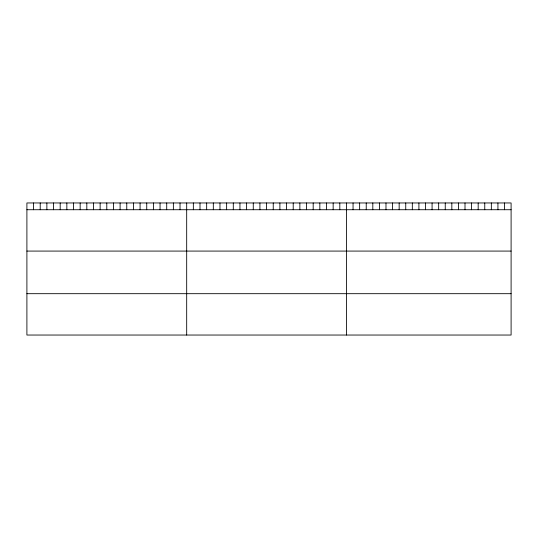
<?xml version="1.0" encoding="UTF-8"?>
<svg xmlns="http://www.w3.org/2000/svg" width="538" height="538" viewBox="0 0 538 538"><rect width="100%" height="100%" fill="white"/><g stroke="black" fill="none" stroke-linecap="round" stroke-linejoin="round"><path stroke-width="0.81" d="M511.1 209.726L511.1 335.039L26.9 335.039L26.9 202.96L511.1 202.96L511.1 209.726L26.9 209.726M26.9 251.078L511.1 251.078M26.9 293.687L511.1 293.687M504.516 202.96L504.516 209.726M497.932 202.96L497.932 209.726M491.342 202.96L491.342 209.726M484.758 202.96L484.758 209.726M478.174 202.96L478.174 209.726M471.591 202.96L471.591 209.726M465.007 202.96L465.007 209.726M458.416 202.96L458.416 209.726M451.833 202.96L451.833 209.726M445.249 202.96L445.249 209.726M438.665 202.96L438.665 209.726M432.081 202.96L432.081 209.726M425.491 202.96L425.491 209.726M418.907 202.96L418.907 209.726M412.323 202.96L412.323 209.726M405.739 202.96L405.739 209.726M399.156 202.96L399.156 209.726M392.565 202.96L392.565 209.726M385.981 202.96L385.981 209.726M379.398 202.96L379.398 209.726M372.814 202.96L372.814 209.726M366.23 202.96L366.23 209.726M359.64 202.96L359.64 209.726M353.056 202.96L353.056 209.726M346.472 202.96L346.472 335.039M339.814 202.96L339.814 209.726M333.156 202.96L333.156 209.726M326.499 202.96L326.499 209.726M319.841 202.96L319.841 209.726M313.183 202.96L313.183 209.726M306.526 202.96L306.526 209.726M299.868 202.96L299.868 209.726M293.21 202.96L293.21 209.726M286.552 202.96L286.552 209.726M279.894 202.96L279.894 209.726M273.237 202.96L273.237 209.726M266.579 202.96L266.579 209.726M259.921 202.96L259.921 209.726M253.264 202.96L253.264 209.726M246.606 202.96L246.606 209.726M239.948 202.96L239.948 209.726M233.29 202.96L233.29 209.726M226.632 202.96L226.632 209.726M219.975 202.96L219.975 209.726M213.317 202.96L213.317 209.726M206.659 202.96L206.659 209.726M200.001 202.96L200.001 209.726M193.344 202.96L193.344 209.726M186.686 202.96L186.686 335.039M180.028 202.96L180.028 209.726M173.37 202.96L173.37 209.726M166.713 202.96L166.713 209.726M160.055 202.96L160.055 209.726M153.397 202.96L153.397 209.726M146.739 202.96L146.739 209.726M140.082 202.96L140.082 209.726M133.424 202.96L133.424 209.726M126.766 202.96L126.766 209.726M120.108 202.96L120.108 209.726M113.451 202.96L113.451 209.726M106.793 202.96L106.793 209.726M100.135 202.96L100.135 209.726M93.477 202.96L93.477 209.726M86.82 202.96L86.82 209.726M80.162 202.96L80.162 209.726M73.504 202.96L73.504 209.726M66.847 202.96L66.847 209.726M60.189 202.96L60.189 209.726M53.531 202.96L53.531 209.726M46.873 202.96L46.873 209.726M40.215 202.96L40.215 209.726M33.558 202.96L33.558 209.726"/></g></svg>
